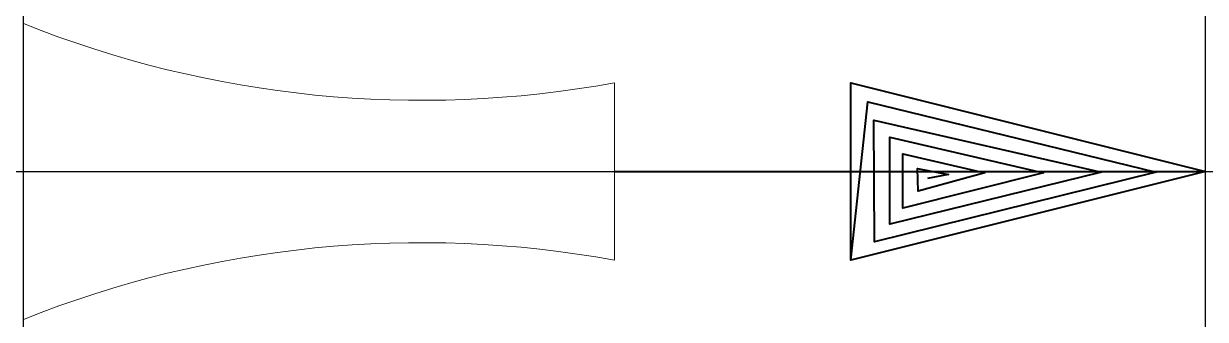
# Model space of a CAD drawing. Header units: metres. Extents: x 0.01 to 0.03, y 0 to 0.005.
import ezdxf

# ---------------------------------------------------------------- set-up
doc = ezdxf.new("R2010")
doc.units = ezdxf.units.M
doc.header["$PDMODE"] = 2
doc.layers.add('Level 3', color=7, linetype='Continuous')
doc.layers.add('Level 7', color=7, linetype='Continuous')

# ---------------------------------------------------------------- blocks, each defined once
blk = doc.blocks.new('FLOW NOZZLE')
at = {"layer": 'Level 7', "color": 2, "linetype": 'Continuous', "lineweight": 13}
for p, q in [((0, 0.0049999999999997), (0, 1.279457e-10)), ((0.01, 0.0039999999999998), (0.01, 0.0009999999999998))]:
    blk.add_line(p, q, dxfattribs=at)
for centre, start, end in [((0.0067331790082448, 0.021831790082451), 248.1972319249233, 280.3815818000792), ((0.0067331790082448, -0.0168317900824514), 79.61841819992075, 111.8027680750767)]:
    blk.add_arc(centre, 0.0181285646684115, start, end, dxfattribs=at)
blk = doc.blocks.new('00001A14')
at = {"layer": 'Level 3', "color": 131, "linetype": 'Continuous', "lineweight": 40, "true_color": 0x50f0ff, "flags": 128}
blk.add_lwpolyline([(-0.006, -0.0015), (-0.006, 0.0015), (0, 0), (-0.006, -0.0015), (-0.00571, 0.00118), (-0.00083, -1e-05), (-0.0056, -0.00119), (-0.0056099999999999, 0.00087), (-0.00176, -1e-05), (-0.00534, -0.00089), (-0.00534, 0.00058), (-0.00274, -2e-05), (-0.00512, -0.00062), (-0.00512, 0.0003), (-0.00373, -2e-05), (-0.00486, -0.00033), (-0.00487, 5e-05), (-0.00435, -5e-05), (-0.0047, -0.00012)], dxfattribs=at)

msp = doc.modelspace()

# ---------------------------------------------------------------- linework, layer by layer
for p in [(0.0099999999993088, 0.0025000000632645), (0.0299999999997454, 0.0025000000632645)]:
    msp.add_point(p)
at = {"layer": 'Level 3', "color": 1, "linetype": 'Continuous', "lineweight": 40}
msp.add_line((0.0199999999995271, 0.0025000000632645), (0.0299999999997454, 0.0025000000632645), dxfattribs=at)

# ---------------------------------------------------------------- block references
at = {"color": 9, "linetype": 'Continuous', "lineweight": 0, "true_color": 0xc8c8c8}
for name, p in [('FLOW NOZZLE', (0.0099999999993088, 0)), ('00001A14', (0.0299999999997454, 0.0025000000632645))]:
    msp.add_blockref(name, p, dxfattribs=at)

doc.saveas('drawing.dxf')
